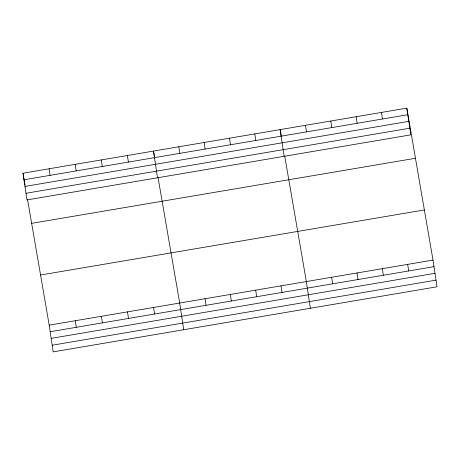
<?xml version="1.0" encoding="UTF-8"?>
<svg xmlns="http://www.w3.org/2000/svg" width="460" height="460" viewBox="0 0 460 460"><rect width="100%" height="100%" fill="white"/><g stroke="black" fill="none" stroke-linecap="round" stroke-linejoin="round"><path stroke-width="0.69" d="M406.807 108.134L410.797 134.849L26.99 199.916L23 173.202L406.807 108.134L433.009 260.084L437 286.798L53.193 351.865L49.203 325.151L27.565 199.669M23.983 179.774L407.79 114.707M24.978 186.421L408.779 121.354M26.001 193.269L409.803 128.202M31.648 223.347L415.455 158.28M40.555 275.011L424.361 209.944M49.203 325.151L433.009 260.084M50.186 331.723L433.993 266.656M51.175 338.37L434.982 273.303M52.198 345.218L436.005 280.151M281.353 136.574L280.151 129.611L284.142 156.32M284.711 156.072L306.354 281.56L310.345 308.269M154.698 158.044L153.496 151.081L157.487 177.79M158.056 177.543L179.693 303.031L183.689 329.74M23 173.202L24.564 182.258M24.8 183.649L25.041 185.041M407.675 264.379L408.658 270.952M381.478 112.43L382.455 119.002M382.346 268.674L383.329 275.247M356.143 116.725L357.127 123.297M357.012 272.97L357.995 279.542M330.815 121.02L331.792 127.592M331.683 277.265L332.666 283.832M305.48 125.315L306.464 131.888M281.02 285.85L282.003 292.422M254.817 133.906L255.8 140.472M255.691 290.145L256.668 296.717M229.488 138.195L230.471 144.768M230.356 294.44L231.34 301.012M204.159 142.491L205.137 149.063M205.028 298.735L206.011 305.308M178.825 146.786L179.808 153.358M153.594 307.452L154.577 314.025M127.397 155.503L128.38 162.075M127.501 311.88L128.478 318.447M101.298 159.93L102.281 166.503M101.401 316.302L102.379 322.874M75.198 164.352L76.182 170.924M75.302 320.729L76.279 327.296M49.099 168.78L50.082 175.352"/></g></svg>
